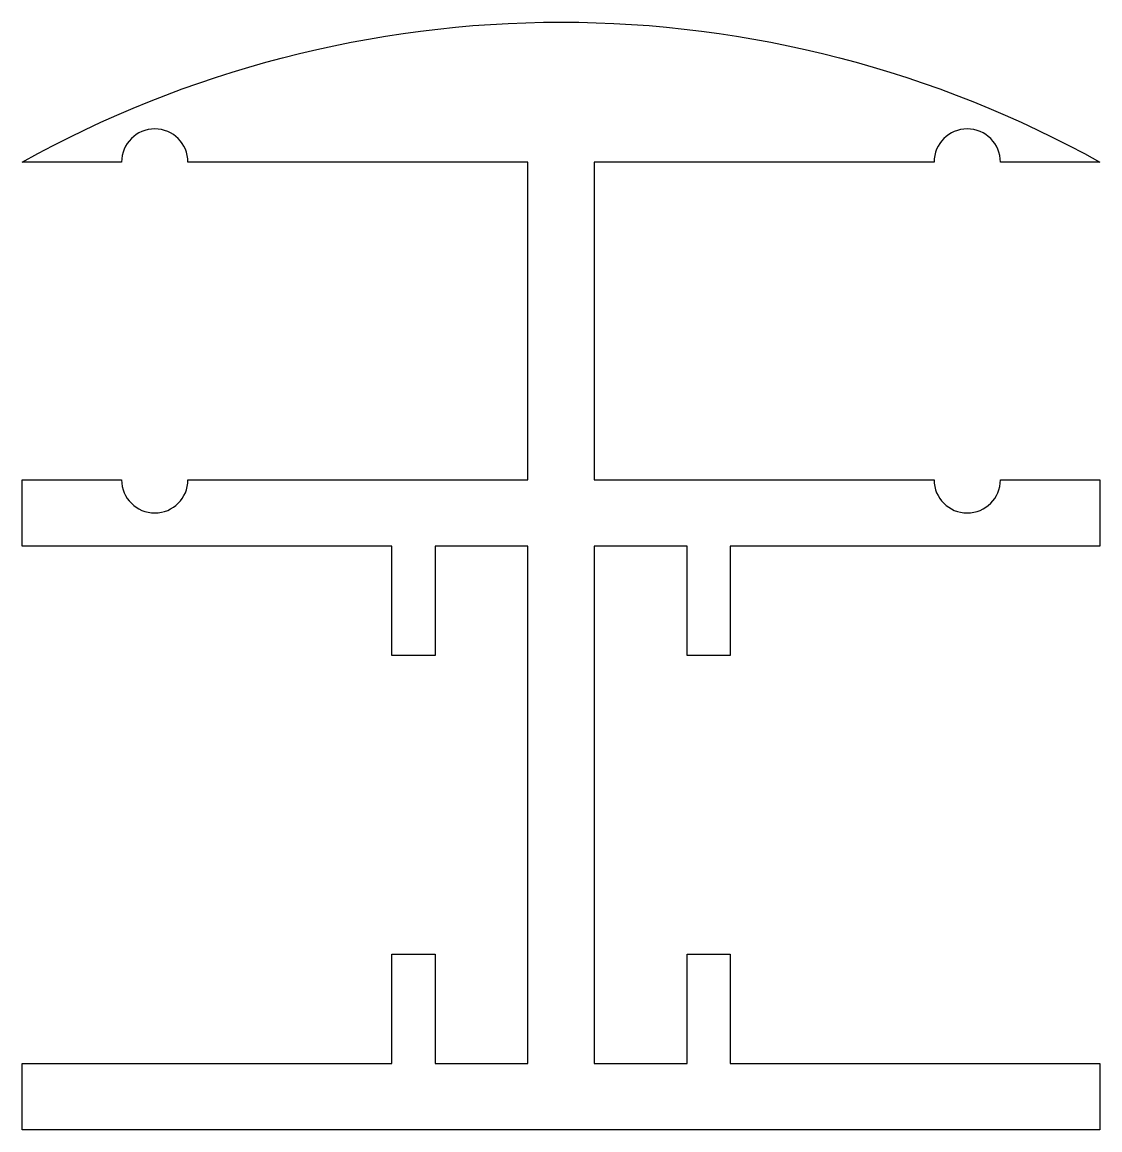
# Model space of a CAD drawing. Extents: x 243.7 to 276.2, y 238.5 to 271.9.
import ezdxf

# ---------------------------------------------------------------- set-up
doc = ezdxf.new("R2010")
doc.units = 0
doc.layers.add('ANA', color=220, linetype='CONTINUOUS')

msp = doc.modelspace()

# ---------------------------------------------------------------- linework, layer by layer
at = {"layer": 'ANA'}
msp.add_lwpolyline([(265.096, 243.838), (265.096, 240.538), (276.246, 240.538), (276.246, 238.538), (259.996, 238.538), (243.746, 238.538), (243.746, 240.538), (254.896, 240.538), (254.896, 243.838), (256.196, 243.838), (256.196, 240.538), (258.996, 240.538), (258.996, 256.138), (256.196, 256.138), (256.196, 252.838), (254.896, 252.838), (254.896, 256.138), (243.746, 256.138), (243.746, 258.138), (246.746, 258.138, 1), (248.746, 258.138), (258.996, 258.138), (258.996, 267.718), (248.746, 267.718, 1), (246.746, 267.718), (243.746, 267.718, -0.127715), (259.996, 271.938, -0.127715), (276.246, 267.718), (273.246, 267.718, 1), (271.246, 267.718), (260.996, 267.718), (260.996, 258.138), (271.246, 258.138, 1), (273.246, 258.138), (276.246, 258.138), (276.246, 256.138), (265.096, 256.138), (265.096, 252.838), (263.796, 252.838), (263.796, 256.138), (260.996, 256.138), (260.996, 240.538), (263.796, 240.538), (263.796, 243.838)], format="xyb", close=True, dxfattribs=at)

doc.saveas('drawing.dxf')
